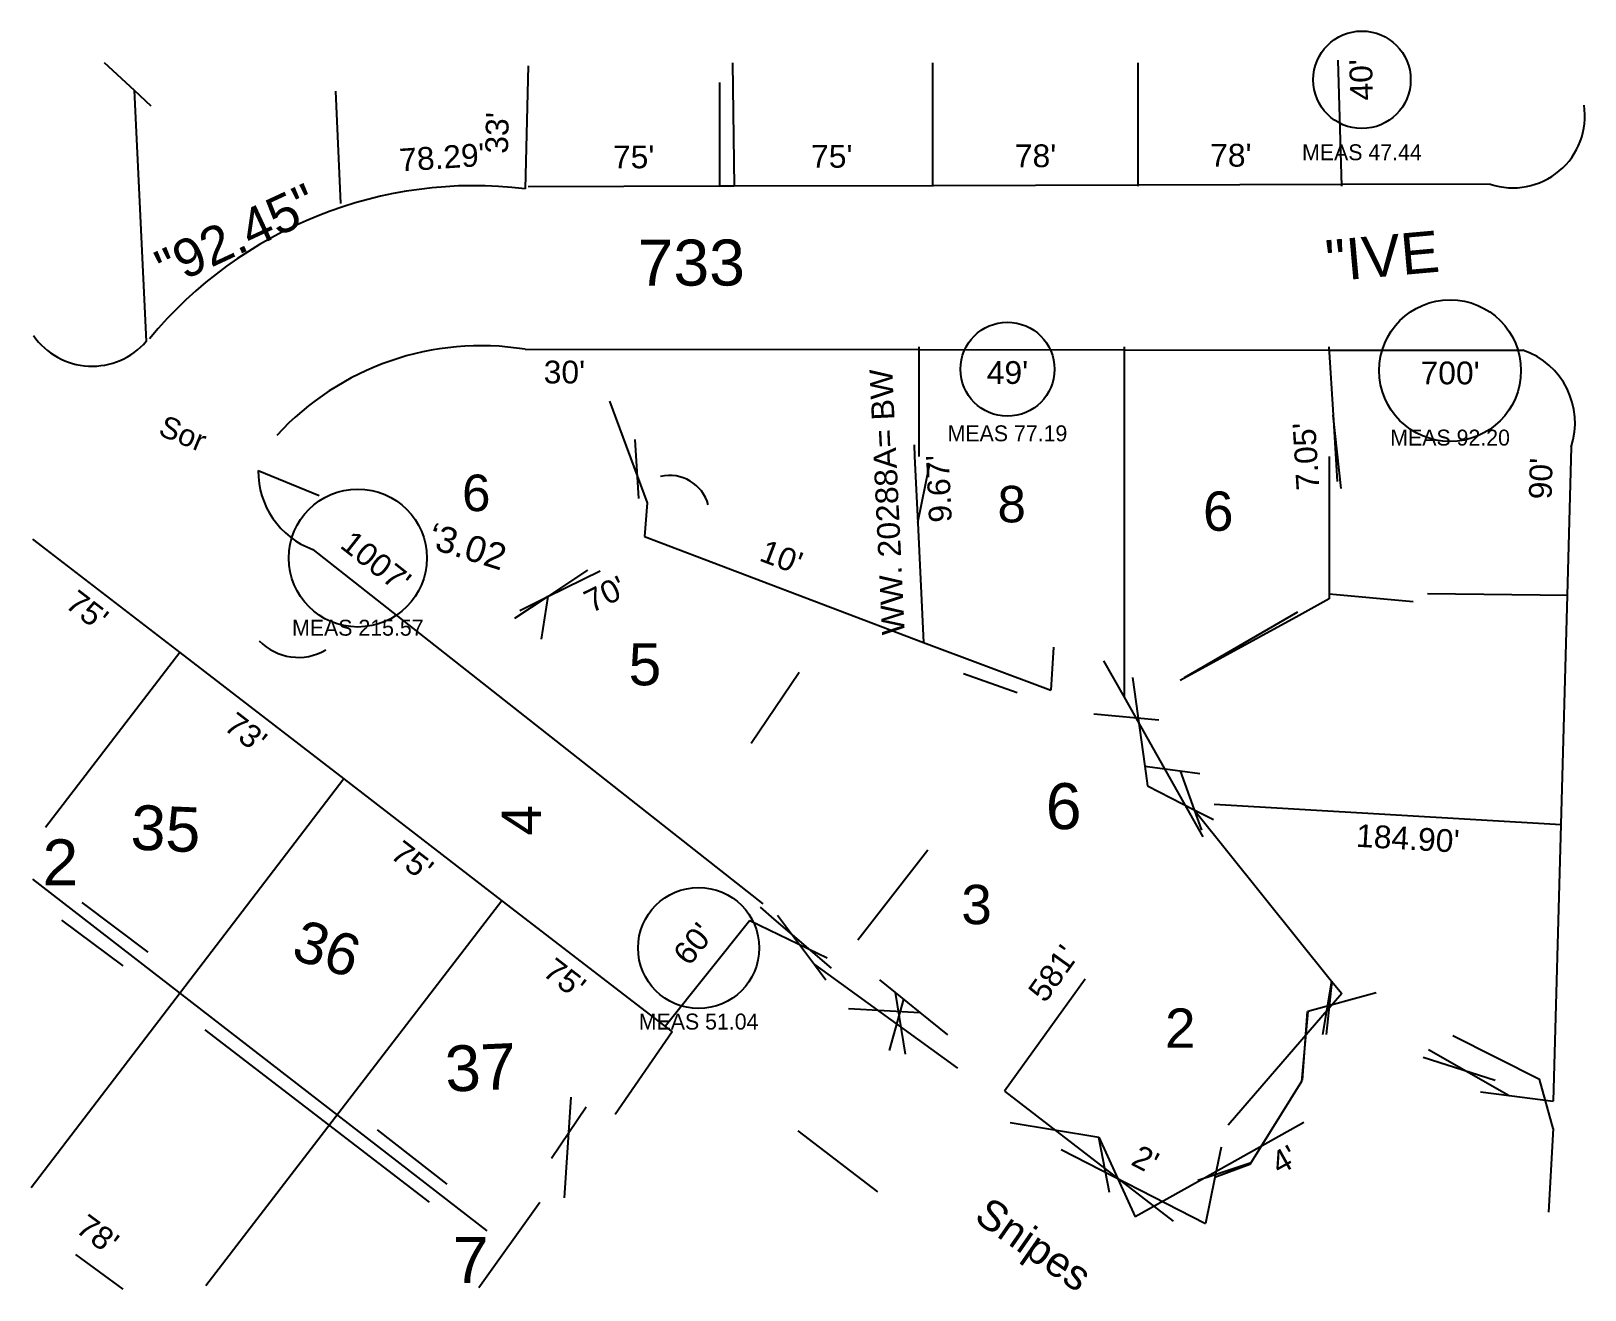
# Model space of a CAD drawing. Header units: feet. Extents: x -1 to 584, y 0 to 474.
import ezdxf
from ezdxf.enums import TextEntityAlignment as Align

# ---------------------------------------------------------------- set-up
doc = ezdxf.new("R2010")
doc.units = ezdxf.units.FT
doc.header["$MEASUREMENT"] = 0
for name, color, linetype in [('PLAT-CURVE', 4, 'CONTINUOUS'), ('PLAT-LINE', 7, 'CONTINUOUS'), ('PLAT-QA', 1, 'CONTINUOUS'), ('PLAT-TEXT-CURVE', 6, 'CONTINUOUS'), ('PLAT-TEXT-DIST', 2, 'CONTINUOUS'), ('PLAT-TEXT-LOTNO', 5, 'CONTINUOUS'), ('PLAT-TEXT-MISC', 9, 'CONTINUOUS'), ('PLAT-TEXT-UNASSOC', 30, 'CONTINUOUS')]:
    doc.layers.add(name, color=color, linetype=linetype)
doc.styles.add('PLAT', font='arial.ttf')

msp = doc.modelspace()

# ---------------------------------------------------------------- linework, layer by layer
at = {"layer": 'PLAT-CURVE'}
for centre, radius, start, end in [((556.63, 442.12), 27.02, -108.50958, 8.62162), ((165.84, 257.21), 158.69, 83.08197, 140.42168), ((22, 374.87), 26.88, -145.09111, -40.70366), ((168.31, 251.41), 104.27, 80.84525, 137.45227), ((551.05, 326.6), 28.91, -18.26155, 71.25718), ((115.8, 308.34), 31.27, 179.20573, -110.18322), ((239.37, 291.87), 14.97, 15.21289, 103.58185), ((99.55, 258.81), 20.41, -135.85251, -59.54478), ((388.66, 181.74), 18.75, 98.02468, 98.02468)]:
    msp.add_arc(centre, radius, start, end, dxfattribs=at)
at = {"layer": 'PLAT-LINE'}
for p, q in [((26.59, 462.25), (37.8, 451.83)), ((262.89, 462.1), (263.51, 415.55)), ((338.37, 415.62), (338.37, 462.09)), ((415.56, 415.69), (415.56, 462.09)), ((490.67, 463.18), (492.09, 415.76)), ((186.1, 461.03), (184.95, 414.75)), ((37.8, 451.83), (44.14, 445.94)), ((37.8, 451.83), (42.38, 357.33)), ((113.59, 451.53), (115.48, 409.23)), ((258.01, 454.68), (258.01, 415.55)), ((258.01, 415.69), (186.1, 415.48)), ((263.51, 415.7), (258.01, 415.69)), ((338.37, 415.91), (263.51, 415.7)), ((415.56, 416.13), (338.37, 415.91)), ((492.09, 416.34), (415.56, 416.13)), ((548.05, 416.5), (492.09, 416.34)), ((184.9, 354.35), (333.08, 354.2)), ((333.08, 355.28), (333.08, 318.34)), ((333.08, 354.2), (410.27, 354.12)), ((410.27, 355.25), (410.31, 223.36)), ((410.27, 354.12), (487.31, 354.05)), ((487.31, 355.21), (488.88, 329.61)), ((487.31, 354.05), (560.34, 353.97)), ((216.7, 334.78), (230.86, 296.55)), ((488.81, 329.6), (491.78, 301.97)), ((488.88, 329.61), (490.42, 304.52)), ((226.13, 320.45), (227.53, 298.13)), ((331.24, 318.34), (331.45, 313.97)), ((333.08, 318.34), (333.08, 314.05)), ((578.5, 317.54), (576.96, 261.86)), ((331.45, 313.97), (332.64, 289.02)), ((336.94, 310.55), (332.49, 289.01)), ((487.46, 314.05), (487.46, 260.41)), ((84.53, 308.78), (107.38, 299.37)), ((230.86, 296.55), (229.77, 283.85)), ((332.64, 289.02), (334.78, 244.02)), ((-0.39, 282.88), (54.96, 240.22)), ((229.77, 283.85), (334.78, 244.02)), ((105.01, 278.99), (274.41, 145.66)), ((208.34, 271.18), (193.4, 261.26)), ((213.15, 270.88), (193.45, 261.15)), ((193.4, 261.26), (180.98, 253.01)), ((193.45, 261.15), (182.89, 255.94)), ((193.4, 261.26), (190.94, 245.23)), ((487.46, 260.41), (476.15, 254.21)), ((487.46, 262.34), (519.03, 259.48)), ((524.48, 262.41), (577.31, 261.85)), ((576.96, 261.86), (574.57, 175.49)), ((476.15, 254.21), (431.32, 229.64)), ((475.48, 255.44), (432.83, 230.66)), ((54.96, 240.22), (4.44, 174.31)), ((54.96, 240.22), (116.68, 192.65)), ((334.78, 244.02), (382.66, 225.99)), ((383.77, 242.22), (382.66, 225.99)), ((402.55, 237.14), (410.31, 223.36)), ((288.03, 232.69), (269.96, 205.98)), ((349.91, 232.38), (370.06, 225.13)), ((413.46, 230.84), (418.07, 197.45)), ((410.31, 223.36), (439.93, 170.86)), ((423.36, 214.76), (398.86, 217.02)), ((418.07, 197.45), (419.1, 190.02)), ((418.07, 197.45), (431.38, 195.68)), ((431.38, 195.68), (438.75, 194.7)), ((431.38, 195.68), (436.65, 180.98)), ((116.68, 192.65), (-0.96, 38.8)), ((116.68, 192.65), (176.19, 146.78)), ((419.1, 190.02), (436.68, 181.03)), ((444.12, 183.15), (574.76, 175.48)), ((436.65, 180.98), (439.4, 173.32)), ((436.65, 180.98), (488.35, 116.57)), ((436.68, 181.03), (443.95, 177.32)), ((574.57, 175.49), (571.69, 71.43)), ((336.43, 165.88), (310.13, 131.93)), ((-0.37, 154.96), (170.51, 22.55)), ((176.19, 146.78), (64.77, 1.91)), ((176.19, 146.78), (240.25, 97.42)), ((18.12, 146.11), (42.99, 127.47)), ((273.36, 144.34), (278.53, 139.9)), ((279.81, 141.39), (293.73, 122.81)), ((10.5, 139.47), (33.57, 122.3)), ((269.4, 139.38), (237.6, 99.46)), ((269.4, 139.38), (298.52, 125.38)), ((278.53, 139.9), (300.01, 121.44)), ((293.73, 122.81), (298.07, 117.02)), ((293.73, 122.81), (347.56, 83.75)), ((318.25, 117.09), (324.18, 112.28)), ((395.65, 117.25), (365.32, 75.08)), ((324.18, 112.28), (333.43, 104.78)), ((324.18, 112.28), (327.91, 89.01)), ((492.19, 111.89), (449.42, 62.37)), ((505.12, 112.19), (479.43, 105.18)), ((488.35, 116.57), (484.95, 96.47)), ((488.38, 116.54), (486.32, 96.45)), ((488.35, 116.57), (492.19, 111.89)), ((306.62, 106.26), (333.43, 104.78)), ((327.23, 109.81), (321.93, 90.42)), ((333.43, 104.78), (343.78, 96.38)), ((479.43, 105.18), (476.98, 78.76)), ((479.09, 105.09), (477.33, 79.34)), ((64.45, 98.27), (148.78, 33.41)), ((240.25, 97.42), (218.73, 66.32)), ((533.91, 96.06), (566.51, 79.71)), ((522.74, 87.9), (549.85, 79.29)), ((524.84, 90.78), (555.18, 73.49)), ((476.98, 78.76), (457.63, 47.59)), ((571.75, 61.04), (566.51, 79.71)), ((202.15, 72.83), (199.65, 34.98)), ((365.32, 75.08), (428.69, 26.27)), ((544.4, 74.84), (555.18, 73.49)), ((555.18, 73.49), (571.69, 71.43)), ((207.84, 69.07), (194.88, 49.85)), ((129.22, 60.56), (155.43, 40.17)), ((287.53, 60.17), (317.45, 37.31)), ((367.43, 63.33), (400.78, 57.8)), ((477.91, 63.37), (443.6, 44.14)), ((571.75, 61.04), (569.98, 29.61)), ((386.64, 53.15), (440.89, 25.37)), ((400.61, 57.83), (404.61, 37.14)), ((400.78, 57.8), (414.48, 27.82)), ((446.83, 54.02), (444.46, 42.6)), ((444.11, 43.65), (458.08, 48.32)), ((457.63, 47.59), (444.46, 42.6)), ((438.26, 41.14), (414.48, 27.82)), ((438, 41.61), (444.11, 43.65)), ((443.6, 44.14), (438.26, 41.14)), ((444.46, 42.6), (440.89, 25.37)), ((190.48, 33.26), (167.45, 1.08)), ((15.78, 13.63), (33.53, 0.62))]:
    msp.add_line(p, q, dxfattribs=at)
at = {"layer": 'PLAT-QA'}
for centre, radius in [((499.75, 455.76), 18.34), ((532.93, 346.3), 26.67), ((366.39, 346.83), 17.68), ((121.97, 275.78), 25.96), ((250.19, 129.02), 22.79)]:
    msp.add_circle(centre, radius, dxfattribs=at)

# ---------------------------------------------------------------- texts
for s, height, p in [('MEAS 47.44', 5.998, (499.75, 431.48)), ('MEAS 77.19', 5.998, (366.39, 325.71)), ('MEAS 92.20', 5.998, (532.93, 324.1)), ('MEAS 215.57', 5.9977, (121.97, 252.55)), ('MEAS 51.04', 5.998, (250.19, 104.33))]:
    msp.add_text(s, height=height, dxfattribs=at).set_placement(p, align=Align.TOP_CENTER)
at = {"layer": 'PLAT-TEXT-CURVE', "style": 'PLAT'}
msp.add_text('WW. 20288A= BW', height=8.5682, rotation=92.72639, dxfattribs=at).set_placement((327.96, 297.19), align=Align.BOTTOM_CENTER)
at = {"layer": 'PLAT-TEXT-DIST', "style": 'PLAT'}
for s, rotation, p in [("40'", 91.72135, (495.18, 455.62)), ("30'", 359.94186, (199.71, 350.05)), ("49'", 359.94186, (366.4, 349.88)), ("700'", 359.94186, (532.94, 349.72)), ("9.67'", 92.72639, (336.32, 301.69)), ("70'", 26.27541, (213.07, 266.06)), ("75'", 322.37769, (22.79, 259.61)), ("73'", 322.37769, (82.48, 213.6)), ("184.90'", 356.64333, (517.29, 174.56)), ("75'", 322.37769, (145.09, 165.35)), ("75'", 322.37769, (202.43, 121.15)), ("4'", 29.26868, (468.39, 53.12))]:
    msp.add_text(s, height=8.568, rotation=rotation, dxfattribs=at).set_placement(p, align=Align.TOP_CENTER)
for s, rotation, p in [("33'", 88.57394, (181.19, 435.6)), ("78.29'", 3.85535, (154.09, 419.76)), ("75'", 0.16055, (225.78, 419.88)), ("75'", 0.16055, (300.32, 420.09)), ("78'", 0.16055, (376.98, 420.3)), ("78'", 0.16055, (450.47, 420.51)), ("7.05'", 93.50639, (485.52, 314.42)), ("90'", 88.415, (573.88, 305.5)), ("1007'", 321.79436, (124.6, 269.03)), ("10'", 339.22848, (278.94, 269.78)), ("60'", 51.45452, (253.54, 126.35)), ("581'", 54.27064, (389.14, 115.53)), ("2'", 332.88055, (415.21, 43.33)), ("78'", 323.76438, (20.08, 15.79))]:
    msp.add_text(s, height=8.568, rotation=rotation, dxfattribs=at).set_placement(p, align=Align.BOTTOM_CENTER)
at = {"layer": 'PLAT-TEXT-LOTNO', "style": 'PLAT'}
for s, height, rotation, p in [('733', 17.322, 0.16055, (247.42, 386.95)), ('35', 16.857, 357.50143, (49.7, 173.97)), ('4', 14.8, 90, (183.46, 177.12)), ('36', 15.686, 341.84035, (110.43, 128.85)), ('37', 17.233, 2.55758, (168.15, 84.09))]:
    msp.add_text(s, height=height, rotation=rotation, dxfattribs=at).set_placement(p, align=Align.MIDDLE_CENTER)
for s, height, p in [('6', 13.75, (166.54, 300.3)), ('8', 13.75, (367.98, 296.07)), ('6', 14.8, (445.7, 293.43)), ('5', 15.86, (229.99, 235.8)), ('6', 17.32, (387.54, 182.4)), ('2', 17.32, (10.05, 161.25)), ('3', 14.8, (354.76, 145.39)), ('2', 14.8, (431.42, 98.87)), ('7', 17.32, (164.43, 11.63))]:
    msp.add_text(s, height=height, dxfattribs=at).set_placement(p, align=Align.MIDDLE_CENTER)
at = {"layer": 'PLAT-TEXT-MISC', "style": 'PLAT'}
for s, height, rotation, p in [('"IVE', 15.589, 5.11753, (507.43, 389.45)), ('Sor', 8.149, 337.60897, (56.2, 322.66)), ('Snipes', 11.275, 325.16553, (376.32, 17.51))]:
    msp.add_text(s, height=height, rotation=rotation, dxfattribs=at).set_placement(p, align=Align.MIDDLE_CENTER)
at = {"layer": 'PLAT-TEXT-UNASSOC', "style": 'PLAT'}
for s, height, rotation, p in [('"92.45"', 14.28, 24.93736, (76.26, 397.32)), ('‘3.02', 9.821, 342.56797, (163.16, 280.17))]:
    msp.add_text(s, height=height, rotation=rotation, dxfattribs=at).set_placement(p, align=Align.MIDDLE_CENTER)

doc.saveas('drawing.dxf')
